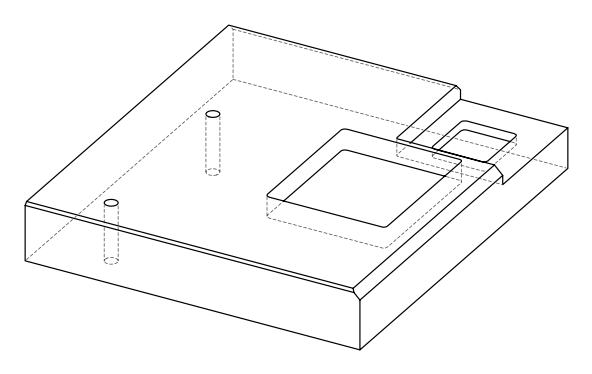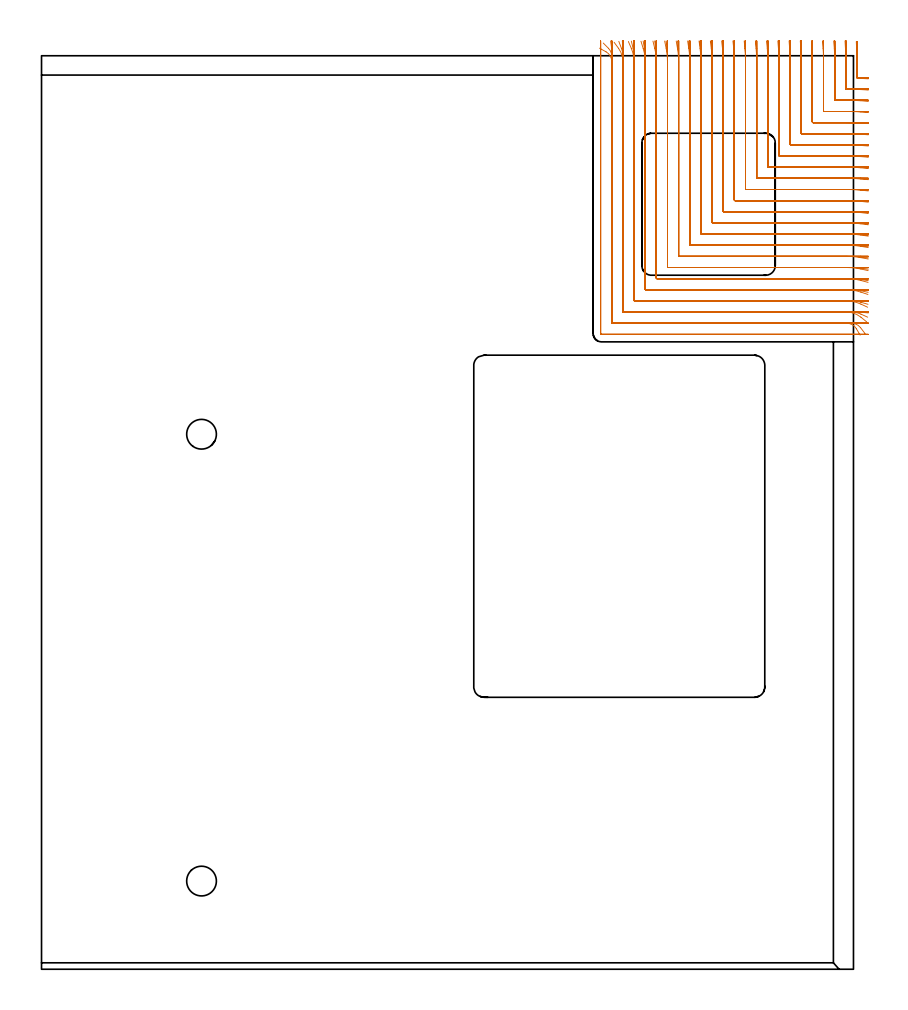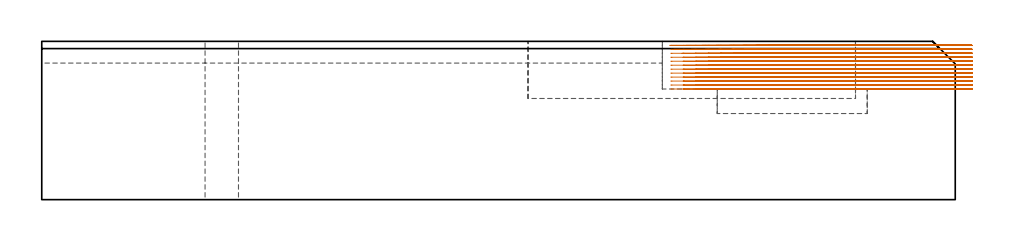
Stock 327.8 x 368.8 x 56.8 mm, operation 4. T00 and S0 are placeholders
(PLAN: 10 operations, 5 tool changes, 162.9 min)
(1 AREA_MILL | FG_CHAMFER_SURFACE | UGT0205_001 | 6.29 min | 8467 mm3)
(2 AREA_MILL_1 | FG_CHAMFER_SURFACE_1 | UGT0205_001 | 5.56 min | 6924 mm3)
(3 AREA_MILL_2 | FG_CHAMFER_SURFACE_2 | UGT0205_001 | 2.73 min | 1082 mm3)
(4 MILL_CORNER_NOTCH_RECTANGULAR | CORNER_NOTCH_RECTANGULAR | UGT0201_014 | Follow Part, ap 1.5, ae 75% | 77.89 min | 207245 mm3)
(5 MILL_RECTANGULAR_POCKET | POCKET_RECTANGULAR_STRAIGHT | NXT0201_009 | Follow Part, ap 2, ae 75% | 59.99 min | 332387 mm3)
(6 MILL_RECTANGULAR_POCKET_1 | POCKET_RECTANGULAR_STRAIGHT_1 | UGT0201_014 | Follow Part, ap 1.5, ae 75% | 9.9 min | 27020 mm3)
(7 SPOT_DRILL | STEP1HOLE | NXT0321_9005460120000 | 0.03 min | 7 mm3)
(8 SPOT_DRILL_1 | STEP1HOLE_1 | NXT0321_9005460120000 | 0.03 min | 15 mm3)
(9 DRILL_THROUGH_HOLE_INTO_CENTER | STEP1HOLE | UGT0301_515 | 0.26 min | 6389 mm3)
(10 DRILL_THROUGH_HOLE_INTO_CENTER_1 | STEP1HOLE_1 | UGT0301_515 | 0.26 min | 6408 mm3)
(TOOL UGT0205_001 | Chamfer Mill 20 x 3 x 45 deg. | D20 FL50 Z2)
(TOOL UGT0201_014 | End mill 6 mm | D6 FL24 Z4)
(TOOL NXT0201_009 | ENDMILL 8mm [2P460-0800-NA 1630] | D8 FL26 Z6)
(TOOL NXT0321_9005460120000 | NC Spot Drill, 142deg, 12mm, Carbide, Uncoated | D12 PA142 FL30 Z2)
(TOOL UGT0301_515 | Carbide Drill 12.0 mm | D12 PA118 FL101 Z2)
(OP 4 MILL_CORNER_NOTCH_RECTANGULAR)
G17 G21 G94 G90
T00 M6
G54
G17 G0 G90 X328.931 Y374.511 S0 M3
G43 Z66.8 H0
Z55.375
G94 G1 X329.077 Y371.515 F250.
G2 X329.2 Y366.471 R103.5 F500.
G1 Y360.
G3 X329.481 Y359.707 R0.3
G2 X330.8 Y359.643 R103.5
G1 X333.795 Y359.478 F250.
G0 Z66.8
X324.395 Y374.796
Z55.375
G1 X324.556 Y371.8
G2 X324.7 Y366.471 R99. F500.
G1 Y355.594
G3 X324.994 Y355.3 R0.3
G2 X330.8 Y355.136 R99.
G1 X333.795 Y354.963 F250.
G0 Z66.8
X319.88 Y374.795
Z55.375
G1 X320.05 Y371.8
G2 X320.2 Y366.471 R94.5 F500.
G1 Y351.094
G3 X320.494 Y350.8 R0.3
G1 X325.1
G2 X330.8 Y350.628 R94.5
G1 X333.795 Y350.447 F250.
G0 Z66.8
X315.364 Y374.795
Z55.375
G1 X315.542 Y371.8
G2 X315.7 Y366.471 R90. F500.
G1 Y346.594
G3 X315.994 Y346.3 R0.3
G1 X325.1
G2 X330.8 Y346.119 R90.
G1 X333.794 Y345.929 F250.
G0 Z66.8
X310.847 Y374.794
Z55.375
G1 X311.034 Y371.8
G2 X311.2 Y366.471 R85.5 F500.
G1 Y342.094
G3 X311.494 Y341.8 R0.3
G1 X325.1
G2 X330.8 Y341.61 R85.5
G1 X333.793 Y341.41 F250.
G0 Z66.8
X306.327 Y374.794
Z55.375
G1 X306.525 Y371.8
G2 X306.7 Y366.471 R81. F500.
G1 Y337.595
G3 X306.995 Y337.3 R0.3
G1 X325.1
G2 X330.8 Y337.099 R81.
G1 X333.793 Y336.888 F250.
G0 Z66.8
X301.805 Y374.793
Z55.375
G1 X302.014 Y371.8
G2 X302.2 Y366.471 R76.5 F500.
G1 Y333.095
G3 X302.495 Y332.8 R0.3
G1 X325.1
G2 X330.8 Y332.587 R76.5
G1 X333.792 Y332.364 F250.
G0 Z66.8
X297.28 Y374.792
Z55.375
G1 X297.503 Y371.8
G2 X297.7 Y366.471 R72. F500.
G1 Y328.595
G3 X297.995 Y328.3 R0.3
G1 X325.1
G2 X330.8 Y328.074 R72.
G1 X333.791 Y327.836 F250.
G0 Z66.8
X292.752 Y374.791
Z55.375
G1 X292.989 Y371.8
G2 X293.2 Y366.471 R67.5 F500.
G1 Y324.095
G3 X293.495 Y323.8 R0.3
G1 X325.1
G2 X330.8 Y323.559 R67.5
G1 X333.789 Y323.306 F250.
G0 Z66.8
X288.22 Y374.789
Z55.375
G1 X288.474 Y371.8
G2 X288.7 Y366.471 R63. F500.
G1 Y319.595
G3 X288.995 Y319.3 R0.3
G1 X325.1
G2 X330.8 Y319.042 R63.
G1 X333.788 Y318.77 F250.
G0 Z66.8
X283.683 Y374.788
Z55.375
G1 X283.957 Y371.8
G2 X284.2 Y366.471 R58.5 F500.
G1 Y315.096
G3 X284.496 Y314.8 R0.3
G1 X325.1
G2 X330.8 Y314.522 R58.5
G1 X333.786 Y314.229 F250.
G0 Z66.8
X279.14 Y374.785
Z55.375
G1 X279.436 Y371.8
G2 X279.7 Y366.471 R54. F500.
G1 Y310.596
G3 X279.996 Y310.3 R0.3
G1 X325.1
G2 X330.8 Y309.998 R54.
G1 X333.783 Y309.682 F250.
G0 Z66.8
X274.589 Y374.783
Z55.375
G1 X274.912 Y371.8
G2 X275.2 Y366.471 R49.5 F500.
G1 Y306.096
G3 X275.496 Y305.8 R0.3
G1 X325.1
G2 X330.8 Y305.471 R49.5
G1 X333.78 Y305.125 F250.
G0 Z66.8
X270.028 Y374.779
Z55.375
G1 X270.383 Y371.8
G2 X270.7 Y366.471 R45. F500.
G1 Y301.596
G3 X270.996 Y301.3 R0.3
G1 X325.1
G2 X330.8 Y300.937 R45.
G1 X333.776 Y300.557 F250.
G0 Z66.8
X265.453 Y374.774
Z55.375
G1 X265.848 Y371.8
G2 X266.2 Y366.471 R40.5 F500.
G1 Y297.096
G3 X266.496 Y296.8 R0.3
G1 X325.1
G2 X330.8 Y296.397 R40.5
G1 X333.77 Y295.975 F250.
G0 Z66.8
X260.859 Y374.767
Z55.375
G1 X261.303 Y371.8
G2 X261.7 Y366.471 R36. F500.
G1 Y292.596
G3 X261.996 Y292.3 R0.3
G1 X325.1
G2 X330.8 Y291.846 R36.
G1 X333.762 Y291.371 F250.
G0 Z66.8
X256.238 Y374.757
Z55.375
G1 X256.746 Y371.8
G2 X257.2 Y366.471 R31.5 F500.
G1 Y288.097
G3 X257.497 Y287.8 R0.3
G1 X325.1
G2 X330.8 Y287.28 R31.5
G1 X333.75 Y286.737 F250.
G0 Z66.8
X251.577 Y374.741
Z55.375
G1 X252.169 Y371.8
G2 X252.7 Y366.471 R27. F500.
G1 Y283.597
G3 X252.997 Y283.3 R0.3
G1 X325.1
G2 X330.8 Y282.691 R27.
G1 X333.732 Y282.058 F250.
G0 Z66.8
X246.849 Y374.715
Z55.375
G1 X247.56 Y371.8
G2 X248.2 Y366.471 R22.5 F500.
G1 Y279.097
G3 X248.497 Y278.8 R0.3
G1 X325.1
G2 X330.8 Y278.066 R22.5
G1 X333.702 Y277.306 F250.
G0 Z66.8
X242.005 Y374.666
Z55.375
G1 X242.893 Y371.8
G2 X243.7 Y366.471 R18. F500.
G1 Y274.597
G3 X243.997 Y274.3 R0.3
G1 X325.1
G2 X330.8 Y273.373 R18.
G1 X333.646 Y272.423 F250.
G0 Z66.8
X236.919 Y374.556
Z55.375
G1 X238.104 Y371.8
G2 X239.2 Y366.471 R13.5 F500.
G1 Y270.097
G3 X239.497 Y269.8 R0.3
G1 X325.1
G2 X330.8 Y268.537 R13.5
G1 X333.519 Y267.271 F250.
G0 Z66.8
X231.176 Y374.218
Z55.375
G1 X232.953 Y371.8
G2 X234.7 Y366.471 R9. F500.
G1 Y265.597
G3 X234.997 Y265.3 R0.3
G1 X325.1
G2 X330.8 Y263.265 R9.
G1 X333.122 Y261.364 F250.
G0 Z66.8
X225.268 Y371.862
Z55.375
G1 X227.889 Y370.402
G2 X230.2 Y366.471 R4.5 F500.
G1 Y261.097
G3 X230.497 Y260.8 R0.3
G1 X325.1
G2 X328.974 Y258.588 R4.5
G1 X330.5 Y256.005 F250.
G0 Z66.8
X225.7 Y369.471
Z55.375
G1 Y366.471
Y256.7 F500.
G3 X226.1 Y256.3 R0.4
G1 X325.1
X328.1 F250.
G0 Z66.8
X329.079 Y374.472
Z53.95
G1 X329.161 Y371.474
G2 X329.2 Y368.631 R103.5 F500.
G1 Y360.065
G3 X329.487 Y359.772 R0.3
G2 X330.8 Y359.733 R103.5
G1 X333.798 Y359.625 F250.
G0 Z66.8
X324.553 Y374.798
Z53.95
G1 X324.649 Y371.8
G2 X324.7 Y368.631 R99. F500.
G1 Y355.594
G3 X324.994 Y355.3 R0.3
G1 X327.077
G2 X330.8 Y355.23 R99.
G1 X333.798 Y355.117 F250.
G0 Z66.8
X320.046 Y374.798
Z53.95
G1 X320.147 Y371.8
G2 X320.2 Y368.631 R94.5 F500.
G1 Y351.094
G3 X320.494 Y350.8 R0.3
G1 X327.077
G2 X330.8 Y350.727 R94.5
G1 X333.798 Y350.608 F250.
G0 Z66.8
X315.539 Y374.798
Z53.95
G1 X315.644 Y371.8
G2 X315.7 Y368.631 R90. F500.
G1 Y346.594
G3 X315.994 Y346.3 R0.3
G1 X327.077
G2 X330.8 Y346.223 R90.
G1 X333.797 Y346.099 F250.
G0 Z66.8
X311.03 Y374.798
Z53.95
G1 X311.141 Y371.8
G2 X311.2 Y368.631 R85.5 F500.
G1 Y342.094
G3 X311.494 Y341.8 R0.3
G1 X327.077
G2 X330.8 Y341.719 R85.5
G1 X333.797 Y341.588 F250.
G0 Z66.8
X306.521 Y374.798
Z53.95
G1 X306.638 Y371.8
G2 X306.7 Y368.631 R81. F500.
G1 Y337.595
G3 X306.995 Y337.3 R0.3
G1 X327.077
G2 X330.8 Y337.214 R81.
G1 X333.797 Y337.077 F250.
G0 Z66.8
X302.01 Y374.797
Z53.95
G1 X302.134 Y371.8
G2 X302.2 Y368.631 R76.5 F500.
G1 Y333.095
G3 X302.495 Y332.8 R0.3
G1 X327.077
G2 X330.8 Y332.709 R76.5
G1 X333.796 Y332.563 F250.
G0 Z66.8
X297.498 Y374.797
Z53.95
G1 X297.63 Y371.8
G2 X297.7 Y368.631 R72. F500.
G1 Y328.595
G3 X297.995 Y328.3 R0.3
G1 X327.077
G2 X330.8 Y328.204 R72.
G1 X333.796 Y328.049 F250.
G0 Z66.8
X292.985 Y374.797
Z53.95
G1 X293.126 Y371.8
G2 X293.2 Y368.631 R67.5 F500.
G1 Y324.095
G3 X293.495 Y323.8 R0.3
G1 X327.077
G2 X330.8 Y323.697 R67.5
G1 X333.795 Y323.532 F250.
G0 Z66.8
X288.469 Y374.796
Z53.95
G1 X288.62 Y371.8
G2 X288.7 Y368.631 R63. F500.
G1 Y319.595
G3 X288.995 Y319.3 R0.3
G1 X327.077
G2 X330.8 Y319.19 R63.
G1 X333.795 Y319.013 F250.
G0 Z66.8
X283.952 Y374.796
Z53.95
G1 X284.114 Y371.8
G2 X284.2 Y368.631 R58.5 F500.
G1 Y315.096
G3 X284.496 Y314.8 R0.3
G1 X327.077
G2 X330.8 Y314.681 R58.5
G1 X333.794 Y314.491 F250.
G0 Z66.8
X279.431 Y374.795
Z53.95
G1 X279.607 Y371.8
G2 X279.7 Y368.631 R54. F500.
G1 Y310.596
G3 X279.996 Y310.3 R0.3
G1 X327.077
G2 X330.8 Y310.172 R54.
G1 X333.793 Y309.965 F250.
G0 Z66.8
X274.906 Y374.794
Z53.95
G1 X275.098 Y371.8
G2 X275.2 Y368.631 R49.5 F500.
G1 Y306.096
G3 X275.496 Y305.8 R0.3
G1 X327.077
G2 X330.8 Y305.66 R49.5
G1 X333.792 Y305.434 F250.
G0 Z66.8
X270.377 Y374.793
Z53.95
G1 X270.588 Y371.8
G2 X270.7 Y368.631 R45. F500.
G1 Y301.596
G3 X270.996 Y301.3 R0.3
G1 X327.077
G2 X330.8 Y301.146 R45.
G1 X333.79 Y300.898 F250.
G0 Z66.8
X265.841 Y374.791
Z53.95
G1 X266.076 Y371.8
G2 X266.2 Y368.631 R40.5 F500.
G1 Y297.096
G3 X266.496 Y296.8 R0.3
G1 X327.077
G2 X330.8 Y296.629 R40.5
G1 X333.787 Y296.353 F250.
G0 Z66.8
X261.296 Y374.788
Z53.95
G1 X261.56 Y371.8
G2 X261.7 Y368.631 R36. F500.
G1 Y292.596
G3 X261.996 Y292.3 R0.3
G1 X327.077
G2 X330.8 Y292.107 R36.
G1 X333.784 Y291.797 F250.
G0 Z66.8
X256.738 Y374.785
Z53.95
G1 X257.04 Y371.8
G2 X257.2 Y368.631 R31.5 F500.
G1 Y288.097
G3 X257.497 Y287.8 R0.3
G1 X327.077
G2 X330.8 Y287.579 R31.5
G1 X333.779 Y287.225 F250.
G0 Z66.8
X252.161 Y374.779
Z53.95
G1 X252.513 Y371.8
G2 X252.7 Y368.631 R27. F500.
G1 Y283.597
G3 X252.997 Y283.3 R0.3
G1 X327.077
G2 X330.8 Y283.042 R27.
G1 X333.771 Y282.628 F250.
G0 Z66.8
X247.553 Y374.77
Z53.95
G1 X247.976 Y371.8
G2 X248.2 Y368.631 R22.5 F500.
G1 Y279.097
G3 X248.497 Y278.8 R0.3
G1 X327.077
G2 X330.8 Y278.49 R22.5
G1 X333.759 Y277.994 F250.
G0 Z66.8
X242.891 Y374.753
Z53.95
G1 X243.419 Y371.8
G2 X243.7 Y368.631 R18. F500.
G1 Y274.597
G3 X243.997 Y274.3 R0.3
G1 X327.077
G2 X330.8 Y273.911 R18.
G1 X333.735 Y273.29 F250.
G0 Z66.8
X238.119 Y374.716
Z53.95
G1 X238.823 Y371.8
G2 X239.2 Y368.631 R13.5 F500.
G1 Y270.097
G3 X239.497 Y269.8 R0.3
G1 X327.077
G2 X330.8 Y269.277 R13.5
G1 X333.684 Y268.449 F250.
G0 Z66.8
X233.067 Y374.608
Z53.95
G1 X234.124 Y371.8
G2 X234.7 Y368.631 R9. F500.
G1 Y265.597
G3 X234.997 Y265.3 R0.3
G1 X327.077
G2 X330.8 Y264.494 R9.
G1 X333.531 Y263.253 F250.
G0 Z66.8
X226.784 Y373.93
Z53.95
G1 X228.896 Y371.799
G2 X230.2 Y368.631 R4.5 F500.
G1 Y261.098
G3 X230.498 Y260.8 R0.3
G1 X327.077
G2 X330.666 Y259.015 R4.5
G1 X332.476 Y256.623 F250.
G0 Z66.8
X225.7 Y371.631
Z53.95
G1 Y368.631
Y256.7 F500.
G3 X226.1 Y256.3 R0.4
G1 X327.077
X330.077 F250.
G0 Z66.8
X329.192 Y374.453
Z52.525
G1 X329.2 Y371.453
Y371.203 F500.
Y360.094
G3 X329.494 Y359.8 R0.3
G2 X330.8 Y359.797 R103.5
G1 X333.8 Y359.772 F250.
G0 Z66.8
X324.68 Y374.8
Z52.525
G1 X324.698 Y371.8
G2 X324.7 Y371.203 R99. F500.
G1 Y355.594
G3 X324.994 Y355.3 R0.3
G1 X329.929
G2 X330.8 Y355.296 R99.
G1 X333.8 Y355.27 F250.
G0 Z66.8
X320.179 Y374.8
Z52.525
G1 X320.198 Y371.8
G2 X320.2 Y371.203 R94.5 F500.
G1 Y351.094
G3 X320.494 Y350.8 R0.3
G1 X329.929
G2 X330.8 Y350.796 R94.5
G1 X333.8 Y350.768 F250.
G0 Z66.8
X315.678 Y374.8
Z52.525
G1 X315.698 Y371.8
G2 X315.7 Y371.203 R90. F500.
G1 Y346.594
G3 X315.994 Y346.3 R0.3
G1 X329.929
G2 X330.8 Y346.296 R90.
G1 X333.8 Y346.267 F250.
G0 Z66.8
X311.177 Y374.8
Z52.525
G1 X311.198 Y371.8
G2 X311.2 Y371.203 R85.5 F500.
G1 Y342.094
G3 X311.494 Y341.8 R0.3
G1 X329.929
G2 X330.8 Y341.796 R85.5
G1 X333.8 Y341.765 F250.
G0 Z66.8
X306.676 Y374.8
Z52.525
G1 X306.698 Y371.8
G2 X306.7 Y371.203 R81. F500.
G1 Y337.595
G3 X306.995 Y337.3 R0.3
G1 X329.929
G2 X330.8 Y337.295 R81.
G1 X333.8 Y337.263 F250.
G0 Z66.8
X302.174 Y374.8
Z52.525
G1 X302.198 Y371.8
G2 X302.2 Y371.203 R76.5 F500.
G1 Y333.095
G3 X302.495 Y332.8 R0.3
G1 X329.929
G2 X330.8 Y332.795 R76.5
G1 X333.8 Y332.761 F250.
G0 Z66.8
X297.673 Y374.8
Z52.525
G1 X297.698 Y371.8
G2 X297.7 Y371.203 R72. F500.
G1 Y328.595
G3 X297.995 Y328.3 R0.3
G1 X329.929
G2 X330.8 Y328.295 R72.
G1 X333.8 Y328.258 F250.
G0 Z66.8
X293.171 Y374.8
Z52.525
G1 X293.197 Y371.8
G2 X293.2 Y371.203 R67.5 F500.
G1 Y324.095
G3 X293.495 Y323.8 R0.3
G1 X329.929
G2 X330.8 Y323.794 R67.5
G1 X333.8 Y323.756 F250.
G0 Z66.8
X288.669 Y374.8
Z52.525
G1 X288.697 Y371.8
G2 X288.7 Y371.203 R63. F500.
G1 Y319.595
G3 X288.995 Y319.3 R0.3
G1 X329.929
G2 X330.8 Y319.294 R63.
G1 X333.8 Y319.252 F250.
G0 Z66.8
X284.166 Y374.8
Z52.525
G1 X284.197 Y371.8
G2 X284.2 Y371.203 R58.5 F500.
G1 Y315.096
G3 X284.496 Y314.8 R0.3
G1 X329.929
G2 X330.8 Y314.794 R58.5
G1 X333.8 Y314.749 F250.
G0 Z66.8
X279.663 Y374.8
Z52.525
G1 X279.697 Y371.8
G2 X279.7 Y371.203 R54. F500.
G1 Y310.596
G3 X279.996 Y310.3 R0.3
G1 X329.929
G2 X330.8 Y310.293 R54.
G1 X333.8 Y310.245 F250.
G0 Z66.8
X275.16 Y374.8
Z52.525
G1 X275.196 Y371.8
G2 X275.2 Y371.203 R49.5 F500.
G1 Y306.096
G3 X275.496 Y305.8 R0.3
G1 X329.929
G2 X330.8 Y305.792 R49.5
G1 X333.8 Y305.74 F250.
G0 Z66.8
X270.656 Y374.8
Z52.525
G1 X270.696 Y371.8
G2 X270.7 Y371.203 R45. F500.
G1 Y301.596
G3 X270.996 Y301.3 R0.3
G1 X329.929
G2 X330.8 Y301.292 R45.
G1 X333.799 Y301.233 F250.
G0 Z66.8
X266.151 Y374.8
Z52.525
G1 X266.196 Y371.8
G2 X266.2 Y371.203 R40.5 F500.
G1 Y297.096
G3 X266.496 Y296.8 R0.3
G1 X329.929
G2 X330.8 Y296.791 R40.5
G1 X333.799 Y296.726 F250.
G0 Z66.8
X261.645 Y374.8
Z52.525
G1 X261.695 Y371.8
G2 X261.7 Y371.203 R36. F500.
G1 Y292.596
G3 X261.996 Y292.3 R0.3
G1 X329.929
G2 X330.8 Y292.289 R36.
G1 X333.799 Y292.217 F250.
G0 Z66.8
X257.137 Y374.799
Z52.525
G1 X257.194 Y371.8
G2 X257.2 Y371.203 R31.5 F500.
G1 Y288.097
G3 X257.497 Y287.8 R0.3
G1 X329.929
G2 X330.8 Y287.788 R31.5
G1 X333.799 Y287.705 F250.
G0 Z66.8
X252.627 Y374.799
Z52.525
G1 X252.693 Y371.8
G2 X252.7 Y371.203 R27. F500.
G1 Y283.597
G3 X252.997 Y283.3 R0.3
G1 X329.929
G2 X330.8 Y283.286 R27.
G1 X333.798 Y283.189 F250.
G0 Z66.8
X248.112 Y374.799
Z52.525
G1 X248.192 Y371.8
G2 X248.2 Y371.203 R22.5 F500.
G1 Y279.097
G3 X248.497 Y278.8 R0.3
G1 X329.929
G2 X330.8 Y278.783 R22.5
G1 X333.798 Y278.667 F250.
G0 Z66.8
X243.59 Y374.798
Z52.525
G1 X243.69 Y371.8
G2 X243.7 Y371.203 R18. F500.
G1 Y274.597
G3 X243.997 Y274.3 R0.3
G1 X329.929
G2 X330.8 Y274.279 R18.
G1 X333.796 Y274.134 F250.
G0 Z66.8
X239.054 Y374.797
Z52.525
G1 X239.187 Y371.8
G2 X239.2 Y371.203 R13.5 F500.
G1 Y270.097
G3 X239.497 Y269.8 R0.3
G1 X329.929
G2 X330.8 Y269.772 R13.5
G1 X333.794 Y269.578 F250.
G0 Z66.8
X234.481 Y374.793
Z52.525
G1 X234.68 Y371.8
G2 X234.7 Y371.203 R9. F500.
G1 Y265.597
G3 X234.997 Y265.3 R0.3
G1 X329.929
G2 X330.8 Y265.258 R9.
G1 X333.786 Y264.967 F250.
G0 Z66.8
X229.762 Y374.773
Z52.525
G1 X230.16 Y371.8
G2 X230.2 Y371.203 R4.5 F500.
G1 Y261.097
G3 X230.497 Y260.8 R0.3
G1 X329.929
G2 X330.8 Y260.715 R4.5
G1 X333.8 F250.
G0 Z66.8
X225.7 Y374.203
Z52.525
G1 Y371.203
Y256.7 F500.
G3 X226.1 Y256.3 R0.4
G1 X329.929
X332.929 F250.
G0 Z66.8
X329.2 Y374.453
Z51.1
G1 Y371.453
Y360.094 F500.
G3 X329.494 Y359.8 R0.3
G1 X330.742
X330.8
X333.8 Y359.798 F250.
G0 Z66.8
X324.7 Y374.8
Z51.1
G1 Y371.8
Y360.094 F500.
Y355.594
G3 X324.994 Y355.3 R0.3
G1 X330.742
X330.8
X333.8 Y355.298 F250.
G0 Z66.8
X320.2 Y374.8
Z51.1
G1 Y371.8
Y355.594 F500.
Y351.094
G3 X320.494 Y350.8 R0.3
G1 X330.742
X330.8
X333.8 Y350.798 F250.
G0 Z66.8
X315.699 Y374.8
Z51.1
G1 X315.7 Y371.8
Y351.094 F500.
Y346.594
G3 X315.994 Y346.3 R0.3
G1 X330.742
X330.8
X333.8 Y346.298 F250.
G0 Z66.8
X311.199 Y374.8
Z51.1
G1 X311.2 Y371.8
Y346.594 F500.
Y342.094
G3 X311.494 Y341.8 R0.3
G1 X330.742
X330.8
X333.8 Y341.798 F250.
G0 Z66.8
X306.699 Y374.8
Z51.1
G1 X306.7 Y371.8
Y342.094 F500.
Y337.595
G3 X306.995 Y337.3 R0.3
G1 X330.742
X330.8
X333.8 Y337.298 F250.
G0 Z66.8
X302.199 Y374.8
Z51.1
G1 X302.2 Y371.8
Y337.595 F500.
Y333.095
G3 X302.495 Y332.8 R0.3
G1 X330.742
X330.8
X333.8 Y332.798 F250.
G0 Z66.8
X297.699 Y374.8
Z51.1
G1 X297.7 Y371.8
Y333.095 F500.
Y328.595
G3 X297.995 Y328.3 R0.3
G1 X330.742
X330.8
X333.8 Y328.298 F250.
G0 Z66.8
X293.199 Y374.8
Z51.1
G1 X293.2 Y371.8
Y328.595 F500.
Y324.095
G3 X293.495 Y323.8 R0.3
G1 X330.742
X330.8
X333.8 Y323.797 F250.
G0 Z66.8
X288.699 Y374.8
Z51.1
G1 X288.7 Y371.8
Y324.095 F500.
Y319.595
G3 X288.995 Y319.3 R0.3
G1 X330.742
X330.8
X333.8 Y319.297 F250.
G0 Z66.8
X284.199 Y374.8
Z51.1
G1 X284.2 Y371.8
Y319.595 F500.
Y315.096
G3 X284.496 Y314.8 R0.3
G1 X330.742
X330.8
X333.8 Y314.797 F250.
G0 Z66.8
X279.699 Y374.8
Z51.1
G1 X279.7 Y371.8
Y315.096 F500.
Y310.596
G3 X279.996 Y310.3 R0.3
G1 X330.742
X330.8
X333.8 Y310.297 F250.
G0 Z66.8
X275.199 Y374.8
Z51.1
G1 X275.2 Y371.8
Y310.596 F500.
Y306.096
G3 X275.496 Y305.8 R0.3
G1 X330.742
X330.8
X333.8 Y305.796 F250.
G0 Z66.8
X270.699 Y374.8
Z51.1
G1 X270.7 Y371.8
Y306.096 F500.
Y301.596
G3 X270.996 Y301.3 R0.3
G1 X330.742
X330.8
X333.8 Y301.296 F250.
G0 Z66.8
X266.199 Y374.8
Z51.1
G1 X266.2 Y371.8
Y301.596 F500.
Y297.096
G3 X266.496 Y296.8 R0.3
G1 X330.742
X330.8
X333.8 Y296.796 F250.
G0 Z66.8
X261.699 Y374.8
Z51.1
G1 X261.7 Y371.8
Y297.096 F500.
Y292.596
G3 X261.996 Y292.3 R0.3
G1 X330.742
X330.8
X333.8 Y292.295 F250.
G0 Z66.8
X257.199 Y374.8
Z51.1
G1 X257.2 Y371.8
Y292.596 F500.
Y288.097
G3 X257.497 Y287.8 R0.3
G1 X330.742
X330.8
X333.8 Y287.794 F250.
G0 Z66.8
X252.698 Y374.8
Z51.1
G1 X252.7 Y371.8
Y288.097 F500.
Y283.597
G3 X252.997 Y283.3 R0.3
G1 X330.742
X330.8
X333.8 Y283.293 F250.
G0 Z66.8
X248.198 Y374.8
Z51.1
G1 X248.2 Y371.8
Y283.597 F500.
Y279.097
G3 X248.497 Y278.8 R0.3
G1 X330.742
X330.8
X333.8 Y278.792 F250.
G0 Z66.8
X243.697 Y374.8
Z51.1
G1 X243.7 Y371.8
Y279.097 F500.
Y274.597
G3 X243.997 Y274.3 R0.3
G1 X330.742
X330.8
X333.8 Y274.29 F250.
G0 Z66.8
X239.197 Y374.8
Z51.1
G1 X239.2 Y371.8
Y274.597 F500.
Y270.097
G3 X239.497 Y269.8 R0.3
G1 X330.742
X330.8
X333.8 Y269.787 F250.
G0 Z66.8
X234.695 Y374.8
Z51.1
G1 X234.7 Y371.8
Y270.097 F500.
Y265.597
G3 X234.997 Y265.3 R0.3
G1 X330.742
X330.8
X333.8 Y265.28 F250.
G0 Z66.8
X230.19 Y374.8
Z51.1
G1 X230.2 Y371.8
Y265.597 F500.
Y261.097
G3 X230.497 Y260.8 R0.3
G1 X330.742
X330.8
X333.8 Y260.761 F250.
G0 Z66.8
X225.7 Y374.785
Z51.1
G1 Y371.785
Y256.7 F500.
G3 X226.1 Y256.3 R0.4
G1 X330.742
X333.742 F250.
G0 Z66.8
X329.2 Y374.453
Z49.675
G1 Y371.453
Y360.094 F500.
G3 X329.494 Y359.8 R0.3
G1 X330.8
X333.8 F250.
G0 Z66.8
X324.7 Y374.8
Z49.675
G1 Y371.8
Y355.594 F500.
G3 X324.994 Y355.3 R0.3
G1 X330.8
X333.8 F250.
G0 Z66.8
X320.2 Y374.8
Z49.675
G1 Y371.8
Y351.094 F500.
G3 X320.494 Y350.8 R0.3
G1 X330.8
X333.8 F250.
G0 Z66.8
X315.7 Y374.8
Z49.675
G1 Y371.8
Y346.594 F500.
G3 X315.994 Y346.3 R0.3
G1 X330.8
X333.8 F250.
G0 Z66.8
X311.2 Y374.8
Z49.675
G1 Y371.8
Y342.094 F500.
G3 X311.494 Y341.8 R0.3
G1 X330.8
X333.8 F250.
G0 Z66.8
X306.7 Y374.8
Z49.675
G1 Y371.8
Y337.595 F500.
G3 X306.995 Y337.3 R0.3
G1 X330.8
X333.8 F250.
G0 Z66.8
X302.2 Y374.8
Z49.675
G1 Y371.8
Y333.095 F500.
G3 X302.495 Y332.8 R0.3
G1 X330.8
X333.8 F250.
G0 Z66.8
X297.7 Y374.8
Z49.675
G1 Y371.8
Y328.595 F500.
G3 X297.995 Y328.3 R0.3
G1 X330.8
X333.8 F250.
G0 Z66.8
X293.2 Y374.8
Z49.675
G1 Y371.8
Y324.095 F500.
G3 X293.495 Y323.8 R0.3
G1 X330.8
X333.8 F250.
G0 Z66.8
X288.7 Y374.8
Z49.675
G1 Y371.8
Y319.595 F500.
G3 X288.995 Y319.3 R0.3
G1 X330.8
X333.8 F250.
G0 Z66.8
X284.2 Y374.8
Z49.675
G1 Y371.8
Y315.096 F500.
G3 X284.496 Y314.8 R0.3
G1 X330.8
X333.8 F250.
G0 Z66.8
X279.7 Y374.8
Z49.675
G1 Y371.8
Y310.596 F500.
G3 X279.996 Y310.3 R0.3
G1 X330.8
X333.8 F250.
G0 Z66.8
X275.2 Y374.8
Z49.675
G1 Y371.8
Y306.096 F500.
G3 X275.496 Y305.8 R0.3
G1 X330.8
X333.8 F250.
G0 Z66.8
X270.7 Y374.8
Z49.675
G1 Y371.8
Y301.596 F500.
G3 X270.996 Y301.3 R0.3
G1 X330.8
X333.8 F250.
G0 Z66.8
X266.2 Y374.8
Z49.675
G1 Y371.8
Y297.096 F500.
G3 X266.496 Y296.8 R0.3
G1 X330.8
X333.8 F250.
G0 Z66.8
X261.7 Y374.8
Z49.675
G1 Y371.8
Y292.596 F500.
G3 X261.996 Y292.3 R0.3
G1 X330.8
X333.8 F250.
G0 Z66.8
X257.2 Y374.8
Z49.675
G1 Y371.8
Y288.097 F500.
G3 X257.497 Y287.8 R0.3
G1 X330.8
X333.8 F250.
G0 Z66.8
X252.7 Y374.8
Z49.675
G1 Y371.8
Y283.597 F500.
G3 X252.997 Y283.3 R0.3
G1 X330.8
X333.8 F250.
G0 Z66.8
X248.2 Y374.8
Z49.675
G1 Y371.8
Y279.097 F500.
G3 X248.497 Y278.8 R0.3
G1 X330.8
X333.8 F250.
G0 Z66.8
X243.7 Y374.8
Z49.675
G1 Y371.8
Y274.597 F500.
G3 X243.997 Y274.3 R0.3
G1 X330.8
X333.8 F250.
G0 Z66.8
X239.2 Y374.8
Z49.675
G1 Y371.8
Y270.097 F500.
G3 X239.497 Y269.8 R0.3
G1 X330.8
X333.8 F250.
G0 Z66.8
X234.7 Y374.8
Z49.675
G1 Y371.8
Y265.597 F500.
G3 X234.997 Y265.3 R0.3
G1 X330.8
X333.8 F250.
G0 Z66.8
X230.2 Y374.8
Z49.675
G1 Y371.8
Y261.097 F500.
G3 X230.497 Y260.8 R0.3
G1 X330.8
X333.8 F250.
G0 Z66.8
X225.7 Y374.8
Z49.675
G1 Y371.8
Y256.7 F500.
G3 X226.1 Y256.3 R0.4
G1 X330.8
X333.8 F250.
G0 Z66.8
X329.2 Y374.453
Z48.25
G1 Y371.453
Y360.094 F500.
G3 X329.494 Y359.8 R0.3
G1 X330.8
X333.8 F250.
G0 Z66.8
X324.7 Y374.8
Z48.25
G1 Y371.8
Y355.594 F500.
G3 X324.994 Y355.3 R0.3
G1 X330.8
X333.8 F250.
G0 Z66.8
X320.2 Y374.8
Z48.25
G1 Y371.8
Y351.094 F500.
G3 X320.494 Y350.8 R0.3
G1 X330.8
X333.8 F250.
G0 Z66.8
X315.7 Y374.8
Z48.25
G1 Y371.8
Y346.594 F500.
G3 X315.994 Y346.3 R0.3
G1 X330.8
X333.8 F250.
G0 Z66.8
X311.2 Y374.8
Z48.25
G1 Y371.8
Y342.094 F500.
G3 X311.494 Y341.8 R0.3
G1 X330.8
X333.8 F250.
G0 Z66.8
X306.7 Y374.8
Z48.25
G1 Y371.8
Y337.595 F500.
G3 X306.995 Y337.3 R0.3
G1 X330.8
X333.8 F250.
G0 Z66.8
X302.2 Y374.8
Z48.25
G1 Y371.8
Y333.095 F500.
G3 X302.495 Y332.8 R0.3
G1 X330.8
X333.8 F250.
G0 Z66.8
X297.7 Y374.8
Z48.25
G1 Y371.8
Y328.595 F500.
G3 X297.995 Y328.3 R0.3
G1 X330.8
X333.8 F250.
G0 Z66.8
X293.2 Y374.8
Z48.25
G1 Y371.8
Y324.095 F500.
G3 X293.495 Y323.8 R0.3
G1 X330.8
X333.8 F250.
G0 Z66.8
X288.7 Y374.8
Z48.25
G1 Y371.8
Y319.595 F500.
G3 X288.995 Y319.3 R0.3
G1 X330.8
X333.8 F250.
G0 Z66.8
X284.2 Y374.8
Z48.25
G1 Y371.8
Y315.096 F500.
G3 X284.496 Y314.8 R0.3
G1 X330.8
X333.8 F250.
G0 Z66.8
X279.7 Y374.8
Z48.25
G1 Y371.8
Y310.596 F500.
G3 X279.996 Y310.3 R0.3
G1 X330.8
X333.8 F250.
G0 Z66.8
X275.2 Y374.8
Z48.25
G1 Y371.8
Y306.096 F500.
G3 X275.496 Y305.8 R0.3
G1 X330.8
X333.8 F250.
G0 Z66.8
X270.7 Y374.8
Z48.25
G1 Y371.8
Y301.596 F500.
G3 X270.996 Y301.3 R0.3
G1 X330.8
X333.8 F250.
G0 Z66.8
X266.2 Y374.8
Z48.25
G1 Y371.8
Y297.096 F500.
G3 X266.496 Y296.8 R0.3
G1 X330.8
X333.8 F250.
G0 Z66.8
X261.7 Y374.8
Z48.25
G1 Y371.8
Y292.596 F500.
G3 X261.996 Y292.3 R0.3
G1 X330.8
X333.8 F250.
G0 Z66.8
X257.2 Y374.8
Z48.25
G1 Y371.8
Y288.097 F500.
G3 X257.497 Y287.8 R0.3
G1 X330.8
X333.8 F250.
G0 Z66.8
X252.7 Y374.8
Z48.25
G1 Y371.8
Y283.597 F500.
G3 X252.997 Y283.3 R0.3
G1 X330.8
X333.8 F250.
G0 Z66.8
X248.2 Y374.8
Z48.25
G1 Y371.8
Y279.097 F500.
G3 X248.497 Y278.8 R0.3
G1 X330.8
X333.8 F250.
G0 Z66.8
X243.7 Y374.8
Z48.25
G1 Y371.8
Y274.597 F500.
G3 X243.997 Y274.3 R0.3
G1 X330.8
X333.8 F250.
G0 Z66.8
X239.2 Y374.8
Z48.25
G1 Y371.8
Y270.097 F500.
G3 X239.497 Y269.8 R0.3
G1 X330.8
X333.8 F250.
G0 Z66.8
X234.7 Y374.8
Z48.25
G1 Y371.8
Y265.597 F500.
G3 X234.997 Y265.3 R0.3
G1 X330.8
X333.8 F250.
G0 Z66.8
X230.2 Y374.8
Z48.25
G1 Y371.8
Y261.097 F500.
G3 X230.497 Y260.8 R0.3
G1 X330.8
X333.8 F250.
G0 Z66.8
X225.7 Y374.8
Z48.25
G1 Y371.8
Y256.7 F500.
G3 X226.1 Y256.3 R0.4
G1 X330.8
X333.8 F250.
G0 Z66.8
X329.2 Y374.453
Z46.825
G1 Y371.453
Y360.094 F500.
G3 X329.494 Y359.8 R0.3
G1 X330.8
X333.8 F250.
G0 Z66.8
X324.7 Y374.8
Z46.825
G1 Y371.8
Y355.594 F500.
G3 X324.994 Y355.3 R0.3
G1 X330.8
X333.8 F250.
G0 Z66.8
X320.2 Y374.8
Z46.825
G1 Y371.8
Y351.094 F500.
G3 X320.494 Y350.8 R0.3
G1 X330.8
X333.8 F250.
G0 Z66.8
X315.7 Y374.8
Z46.825
G1 Y371.8
Y346.594 F500.
G3 X315.994 Y346.3 R0.3
G1 X330.8
X333.8 F250.
G0 Z66.8
X311.2 Y374.8
Z46.825
G1 Y371.8
Y342.094 F500.
G3 X311.494 Y341.8 R0.3
G1 X330.8
X333.8 F250.
G0 Z66.8
X306.7 Y374.8
Z46.825
G1 Y371.8
Y337.595 F500.
G3 X306.995 Y337.3 R0.3
G1 X330.8
X333.8 F250.
G0 Z66.8
X302.2 Y374.8
Z46.825
G1 Y371.8
Y333.095 F500.
G3 X302.495 Y332.8 R0.3
G1 X330.8
X333.8 F250.
G0 Z66.8
X297.7 Y374.8
Z46.825
G1 Y371.8
Y328.595 F500.
G3 X297.995 Y328.3 R0.3
G1 X330.8
X333.8 F250.
G0 Z66.8
X293.2 Y374.8
Z46.825
G1 Y371.8
Y324.095 F500.
G3 X293.495 Y323.8 R0.3
G1 X330.8
X333.8 F250.
G0 Z66.8
X288.7 Y374.8
Z46.825
G1 Y371.8
Y319.595 F500.
G3 X288.995 Y319.3 R0.3
G1 X330.8
X333.8 F250.
G0 Z66.8
X284.2 Y374.8
Z46.825
G1 Y371.8
Y315.096 F500.
G3 X284.496 Y314.8 R0.3
G1 X330.8
X333.8 F250.
G0 Z66.8
X279.7 Y374.8
Z46.825
G1 Y371.8
Y310.596 F500.
G3 X279.996 Y310.3 R0.3
G1 X330.8
X333.8 F250.
G0 Z66.8
X275.2 Y374.8
Z46.825
G1 Y371.8
Y306.096 F500.
G3 X275.496 Y305.8 R0.3
G1 X330.8
X333.8 F250.
G0 Z66.8
X270.7 Y374.8
Z46.825
G1 Y371.8
Y301.596 F500.
G3 X270.996 Y301.3 R0.3
G1 X330.8
X333.8 F250.
G0 Z66.8
X266.2 Y374.8
Z46.825
G1 Y371.8
Y297.096 F500.
G3 X266.496 Y296.8 R0.3
G1 X330.8
X333.8 F250.
G0 Z66.8
X261.7 Y374.8
Z46.825
G1 Y371.8
Y292.596 F500.
G3 X261.996 Y292.3 R0.3
G1 X330.8
X333.8 F250.
G0 Z66.8
X257.2 Y374.8
Z46.825
G1 Y371.8
Y288.097 F500.
G3 X257.497 Y287.8 R0.3
G1 X330.8
X333.8 F250.
G0 Z66.8
X252.7 Y374.8
Z46.825
G1 Y371.8
Y283.597 F500.
G3 X252.997 Y283.3 R0.3
G1 X330.8
X333.8 F250.
G0 Z66.8
X248.2 Y374.8
Z46.825
G1 Y371.8
Y279.097 F500.
G3 X248.497 Y278.8 R0.3
G1 X330.8
X333.8 F250.
G0 Z66.8
X243.7 Y374.8
Z46.825
G1 Y371.8
Y274.597 F500.
G3 X243.997 Y274.3 R0.3
G1 X330.8
X333.8 F250.
G0 Z66.8
X239.2 Y374.8
Z46.825
G1 Y371.8
Y270.097 F500.
G3 X239.497 Y269.8 R0.3
G1 X330.8
X333.8 F250.
G0 Z66.8
X234.7 Y374.8
Z46.825
G1 Y371.8
Y265.597 F500.
G3 X234.997 Y265.3 R0.3
G1 X330.8
X333.8 F250.
G0 Z66.8
X230.2 Y374.8
Z46.825
G1 Y371.8
Y261.097 F500.
G3 X230.497 Y260.8 R0.3
G1 X330.8
X333.8 F250.
G0 Z66.8
X225.7 Y374.8
Z46.825
G1 Y371.8
Y256.7 F500.
G3 X226.1 Y256.3 R0.4
G1 X330.8
X333.8 F250.
G0 Z66.8
X329.2 Y374.453
Z45.4
G1 Y371.453
Y360.094 F500.
G3 X329.494 Y359.8 R0.3
G1 X330.8
X333.8 F250.
G0 Z66.8
X324.7 Y374.8
Z45.4
G1 Y371.8
Y355.594 F500.
G3 X324.994 Y355.3 R0.3
G1 X330.8
X333.8 F250.
G0 Z66.8
X320.2 Y374.8
Z45.4
G1 Y371.8
Y351.094 F500.
G3 X320.494 Y350.8 R0.3
G1 X330.8
X333.8 F250.
G0 Z66.8
X315.7 Y374.8
Z45.4
G1 Y371.8
Y346.594 F500.
G3 X315.994 Y346.3 R0.3
G1 X330.8
X333.8 F250.
G0 Z66.8
X311.2 Y374.8
Z45.4
G1 Y371.8
Y342.094 F500.
G3 X311.494 Y341.8 R0.3
G1 X330.8
X333.8 F250.
G0 Z66.8
X306.7 Y374.8
Z45.4
G1 Y371.8
Y337.595 F500.
G3 X306.995 Y337.3 R0.3
G1 X330.8
X333.8 F250.
G0 Z66.8
X302.2 Y374.8
Z45.4
G1 Y371.8
Y333.095 F500.
G3 X302.495 Y332.8 R0.3
G1 X330.8
X333.8 F250.
G0 Z66.8
X297.7 Y374.8
Z45.4
G1 Y371.8
Y328.595 F500.
G3 X297.995 Y328.3 R0.3
G1 X330.8
X333.8 F250.
G0 Z66.8
X293.2 Y374.8
Z45.4
G1 Y371.8
Y324.095 F500.
G3 X293.495 Y323.8 R0.3
G1 X330.8
X333.8 F250.
G0 Z66.8
X288.7 Y374.8
Z45.4
G1 Y371.8
Y319.595 F500.
G3 X288.995 Y319.3 R0.3
G1 X330.8
X333.8 F250.
G0 Z66.8
X284.2 Y374.8
Z45.4
G1 Y371.8
Y315.096 F500.
G3 X284.496 Y314.8 R0.3
G1 X330.8
X333.8 F250.
G0 Z66.8
X279.7 Y374.8
Z45.4
G1 Y371.8
Y310.596 F500.
G3 X279.996 Y310.3 R0.3
G1 X330.8
X333.8 F250.
G0 Z66.8
X275.2 Y374.8
Z45.4
G1 Y371.8
Y306.096 F500.
G3 X275.496 Y305.8 R0.3
G1 X330.8
X333.8 F250.
G0 Z66.8
X270.7 Y374.8
Z45.4
G1 Y371.8
Y301.596 F500.
G3 X270.996 Y301.3 R0.3
G1 X330.8
X333.8 F250.
G0 Z66.8
X266.2 Y374.8
Z45.4
G1 Y371.8
Y297.096 F500.
G3 X266.496 Y296.8 R0.3
G1 X330.8
X333.8 F250.
G0 Z66.8
X261.7 Y374.8
Z45.4
G1 Y371.8
Y292.596 F500.
G3 X261.996 Y292.3 R0.3
G1 X330.8
X333.8 F250.
G0 Z66.8
X257.2 Y374.8
Z45.4
G1 Y371.8
Y288.097 F500.
G3 X257.497 Y287.8 R0.3
G1 X330.8
X333.8 F250.
G0 Z66.8
X252.7 Y374.8
Z45.4
G1 Y371.8
Y283.597 F500.
G3 X252.997 Y283.3 R0.3
G1 X330.8
X333.8 F250.
G0 Z66.8
X248.2 Y374.8
Z45.4
G1 Y371.8
Y279.097 F500.
G3 X248.497 Y278.8 R0.3
G1 X330.8
X333.8 F250.
G0 Z66.8
X243.7 Y374.8
Z45.4
G1 Y371.8
Y274.597 F500.
G3 X243.997 Y274.3 R0.3
G1 X330.8
X333.8 F250.
G0 Z66.8
X239.2 Y374.8
Z45.4
G1 Y371.8
Y270.097 F500.
G3 X239.497 Y269.8 R0.3
G1 X330.8
X333.8 F250.
G0 Z66.8
X234.7 Y374.8
Z45.4
G1 Y371.8
Y265.597 F500.
G3 X234.997 Y265.3 R0.3
G1 X330.8
X333.8 F250.
G0 Z66.8
X230.2 Y374.8
Z45.4
G1 Y371.8
Y261.097 F500.
G3 X230.497 Y260.8 R0.3
G1 X330.8
X333.8 F250.
G0 Z66.8
X225.7 Y374.8
Z45.4
G1 Y371.8
Y256.7 F500.
G3 X226.1 Y256.3 R0.4
G1 X330.8
X333.8 F250.
G0 Z66.8
X329.2 Y374.453
Z43.975
G1 Y371.453
Y360.094 F500.
G3 X329.494 Y359.8 R0.3
G1 X330.8
X333.8 F250.
G0 Z66.8
X324.7 Y374.8
Z43.975
G1 Y371.8
Y355.594 F500.
G3 X324.994 Y355.3 R0.3
G1 X330.8
X333.8 F250.
G0 Z66.8
X320.2 Y374.8
Z43.975
G1 Y371.8
Y351.094 F500.
G3 X320.494 Y350.8 R0.3
G1 X330.8
X333.8 F250.
G0 Z66.8
X315.7 Y374.8
Z43.975
G1 Y371.8
Y346.594 F500.
G3 X315.994 Y346.3 R0.3
G1 X330.8
X333.8 F250.
G0 Z66.8
X311.2 Y374.8
Z43.975
G1 Y371.8
Y342.094 F500.
G3 X311.494 Y341.8 R0.3
G1 X330.8
X333.8 F250.
G0 Z66.8
X306.7 Y374.8
Z43.975
G1 Y371.8
Y337.595 F500.
G3 X306.995 Y337.3 R0.3
G1 X330.8
X333.8 F250.
G0 Z66.8
X302.2 Y374.8
Z43.975
G1 Y371.8
Y333.095 F500.
G3 X302.495 Y332.8 R0.3
G1 X330.8
X333.8 F250.
G0 Z66.8
X297.7 Y374.8
Z43.975
G1 Y371.8
Y328.595 F500.
G3 X297.995 Y328.3 R0.3
G1 X330.8
X333.8 F250.
G0 Z66.8
X293.2 Y374.8
Z43.975
G1 Y371.8
Y324.095 F500.
G3 X293.495 Y323.8 R0.3
G1 X330.8
X333.8 F250.
G0 Z66.8
X288.7 Y374.8
Z43.975
G1 Y371.8
Y319.595 F500.
G3 X288.995 Y319.3 R0.3
G1 X330.8
X333.8 F250.
G0 Z66.8
X284.2 Y374.8
Z43.975
G1 Y371.8
Y315.096 F500.
G3 X284.496 Y314.8 R0.3
G1 X330.8
X333.8 F250.
G0 Z66.8
X279.7 Y374.8
Z43.975
G1 Y371.8
Y310.596 F500.
G3 X279.996 Y310.3 R0.3
G1 X330.8
X333.8 F250.
G0 Z66.8
X275.2 Y374.8
Z43.975
G1 Y371.8
Y306.096 F500.
G3 X275.496 Y305.8 R0.3
G1 X330.8
X333.8 F250.
G0 Z66.8
X270.7 Y374.8
Z43.975
G1 Y371.8
Y301.596 F500.
G3 X270.996 Y301.3 R0.3
G1 X330.8
X333.8 F250.
G0 Z66.8
X266.2 Y374.8
Z43.975
G1 Y371.8
Y297.096 F500.
G3 X266.496 Y296.8 R0.3
G1 X330.8
X333.8 F250.
G0 Z66.8
X261.7 Y374.8
Z43.975
G1 Y371.8
Y292.596 F500.
G3 X261.996 Y292.3 R0.3
G1 X330.8
X333.8 F250.
G0 Z66.8
X257.2 Y374.8
Z43.975
G1 Y371.8
Y288.097 F500.
G3 X257.497 Y287.8 R0.3
G1 X330.8
X333.8 F250.
G0 Z66.8
X252.7 Y374.8
Z43.975
G1 Y371.8
Y283.597 F500.
G3 X252.997 Y283.3 R0.3
G1 X330.8
X333.8 F250.
G0 Z66.8
X248.2 Y374.8
Z43.975
G1 Y371.8
Y279.097 F500.
G3 X248.497 Y278.8 R0.3
G1 X330.8
X333.8 F250.
G0 Z66.8
X243.7 Y374.8
Z43.975
G1 Y371.8
Y274.597 F500.
G3 X243.997 Y274.3 R0.3
G1 X330.8
X333.8 F250.
G0 Z66.8
X239.2 Y374.8
Z43.975
G1 Y371.8
Y270.097 F500.
G3 X239.497 Y269.8 R0.3
G1 X330.8
X333.8 F250.
G0 Z66.8
X234.7 Y374.8
Z43.975
G1 Y371.8
Y265.597 F500.
G3 X234.997 Y265.3 R0.3
G1 X330.8
X333.8 F250.
G0 Z66.8
X230.2 Y374.8
Z43.975
G1 Y371.8
Y261.097 F500.
G3 X230.497 Y260.8 R0.3
G1 X330.8
X333.8 F250.
G0 Z66.8
X225.7 Y374.8
Z43.975
G1 Y371.8
Y256.7 F500.
G3 X226.1 Y256.3 R0.4
G1 X330.8
X333.8 F250.
G0 Z66.8
X329.2 Y374.453
Z42.55
G1 Y371.453
Y360.094 F500.
G3 X329.494 Y359.8 R0.3
G1 X330.8
X333.8 F250.
G0 Z66.8
X324.7 Y374.8
Z42.55
G1 Y371.8
Y355.594 F500.
G3 X324.994 Y355.3 R0.3
G1 X330.8
X333.8 F250.
G0 Z66.8
X320.2 Y374.8
Z42.55
G1 Y371.8
Y351.094 F500.
G3 X320.494 Y350.8 R0.3
G1 X330.8
X333.8 F250.
G0 Z66.8
X315.7 Y374.8
Z42.55
G1 Y371.8
Y346.594 F500.
G3 X315.994 Y346.3 R0.3
G1 X330.8
X333.8 F250.
G0 Z66.8
X311.2 Y374.8
Z42.55
G1 Y371.8
Y342.094 F500.
G3 X311.494 Y341.8 R0.3
G1 X330.8
X333.8 F250.
G0 Z66.8
X306.7 Y374.8
Z42.55
G1 Y371.8
Y337.595 F500.
G3 X306.995 Y337.3 R0.3
G1 X330.8
X333.8 F250.
G0 Z66.8
X302.2 Y374.8
Z42.55
G1 Y371.8
Y333.095 F500.
G3 X302.495 Y332.8 R0.3
G1 X330.8
X333.8 F250.
G0 Z66.8
X297.7 Y374.8
Z42.55
G1 Y371.8
Y328.595 F500.
G3 X297.995 Y328.3 R0.3
G1 X330.8
X333.8 F250.
G0 Z66.8
X293.2 Y374.8
Z42.55
G1 Y371.8
Y324.095 F500.
G3 X293.495 Y323.8 R0.3
G1 X330.8
X333.8 F250.
G0 Z66.8
X288.7 Y374.8
Z42.55
G1 Y371.8
Y319.595 F500.
G3 X288.995 Y319.3 R0.3
G1 X330.8
X333.8 F250.
G0 Z66.8
X284.2 Y374.8
Z42.55
G1 Y371.8
Y315.096 F500.
G3 X284.496 Y314.8 R0.3
G1 X330.8
X333.8 F250.
G0 Z66.8
X279.7 Y374.8
Z42.55
G1 Y371.8
Y310.596 F500.
G3 X279.996 Y310.3 R0.3
G1 X330.8
X333.8 F250.
G0 Z66.8
X275.2 Y374.8
Z42.55
G1 Y371.8
Y306.096 F500.
G3 X275.496 Y305.8 R0.3
G1 X330.8
X333.8 F250.
G0 Z66.8
X270.7 Y374.8
Z42.55
G1 Y371.8
Y301.596 F500.
G3 X270.996 Y301.3 R0.3
G1 X330.8
X333.8 F250.
G0 Z66.8
X266.2 Y374.8
Z42.55
G1 Y371.8
Y297.096 F500.
G3 X266.496 Y296.8 R0.3
G1 X330.8
X333.8 F250.
G0 Z66.8
X261.7 Y374.8
Z42.55
G1 Y371.8
Y292.596 F500.
G3 X261.996 Y292.3 R0.3
G1 X330.8
X333.8 F250.
G0 Z66.8
X257.2 Y374.8
Z42.55
G1 Y371.8
Y288.097 F500.
G3 X257.497 Y287.8 R0.3
G1 X330.8
X333.8 F250.
G0 Z66.8
X252.7 Y374.8
Z42.55
G1 Y371.8
Y283.597 F500.
G3 X252.997 Y283.3 R0.3
G1 X330.8
X333.8 F250.
G0 Z66.8
X248.2 Y374.8
Z42.55
G1 Y371.8
Y279.097 F500.
G3 X248.497 Y278.8 R0.3
G1 X330.8
X333.8 F250.
G0 Z66.8
X243.7 Y374.8
Z42.55
G1 Y371.8
Y274.597 F500.
G3 X243.997 Y274.3 R0.3
G1 X330.8
X333.8 F250.
G0 Z66.8
X239.2 Y374.8
Z42.55
G1 Y371.8
Y270.097 F500.
G3 X239.497 Y269.8 R0.3
G1 X330.8
X333.8 F250.
G0 Z66.8
X234.7 Y374.8
Z42.55
G1 Y371.8
Y265.597 F500.
G3 X234.997 Y265.3 R0.3
G1 X330.8
X333.8 F250.
G0 Z66.8
X230.2 Y374.8
Z42.55
G1 Y371.8
Y261.097 F500.
G3 X230.497 Y260.8 R0.3
G1 X330.8
X333.8 F250.
G0 Z66.8
X225.7 Y374.8
Z42.55
G1 Y371.8
Y256.7 F500.
G3 X226.1 Y256.3 R0.4
G1 X330.8
X333.8 F250.
G0 Z66.8
X329.2 Y374.453
Z41.125
G1 Y371.453
Y360.094 F500.
G3 X329.494 Y359.8 R0.3
G1 X330.8
X333.8 F250.
G0 Z66.8
X324.7 Y374.8
Z41.125
G1 Y371.8
Y355.594 F500.
G3 X324.994 Y355.3 R0.3
G1 X330.8
X333.8 F250.
G0 Z66.8
X320.2 Y374.8
Z41.125
G1 Y371.8
Y351.094 F500.
G3 X320.494 Y350.8 R0.3
G1 X330.8
X333.8 F250.
G0 Z66.8
X315.7 Y374.8
Z41.125
G1 Y371.8
Y346.594 F500.
G3 X315.994 Y346.3 R0.3
G1 X330.8
X333.8 F250.
G0 Z66.8
X311.2 Y374.8
Z41.125
G1 Y371.8
Y342.094 F500.
G3 X311.494 Y341.8 R0.3
G1 X330.8
X333.8 F250.
G0 Z66.8
X306.7 Y374.8
Z41.125
G1 Y371.8
Y337.595 F500.
G3 X306.995 Y337.3 R0.3
G1 X330.8
X333.8 F250.
G0 Z66.8
X302.2 Y374.8
Z41.125
G1 Y371.8
Y333.095 F500.
G3 X302.495 Y332.8 R0.3
G1 X330.8
X333.8 F250.
G0 Z66.8
X297.7 Y374.8
Z41.125
G1 Y371.8
Y328.595 F500.
G3 X297.995 Y328.3 R0.3
G1 X330.8
X333.8 F250.
G0 Z66.8
X293.2 Y374.8
Z41.125
G1 Y371.8
Y324.095 F500.
G3 X293.495 Y323.8 R0.3
G1 X330.8
X333.8 F250.
G0 Z66.8
X288.7 Y374.8
Z41.125
G1 Y371.8
Y319.595 F500.
G3 X288.995 Y319.3 R0.3
G1 X330.8
X333.8 F250.
G0 Z66.8
X284.2 Y374.8
Z41.125
G1 Y371.8
Y315.096 F500.
G3 X284.496 Y314.8 R0.3
G1 X330.8
X333.8 F250.
G0 Z66.8
X279.7 Y374.8
Z41.125
G1 Y371.8
Y310.596 F500.
G3 X279.996 Y310.3 R0.3
G1 X330.8
X333.8 F250.
G0 Z66.8
X275.2 Y374.8
Z41.125
G1 Y371.8
Y306.096 F500.
G3 X275.496 Y305.8 R0.3
G1 X330.8
X333.8 F250.
G0 Z66.8
X270.7 Y374.8
Z41.125
G1 Y371.8
Y301.596 F500.
G3 X270.996 Y301.3 R0.3
G1 X330.8
X333.8 F250.
G0 Z66.8
X266.2 Y374.8
Z41.125
G1 Y371.8
Y297.096 F500.
G3 X266.496 Y296.8 R0.3
G1 X330.8
X333.8 F250.
G0 Z66.8
X261.7 Y374.8
Z41.125
G1 Y371.8
Y292.596 F500.
G3 X261.996 Y292.3 R0.3
G1 X330.8
X333.8 F250.
G0 Z66.8
X257.2 Y374.8
Z41.125
G1 Y371.8
Y288.097 F500.
G3 X257.497 Y287.8 R0.3
G1 X330.8
X333.8 F250.
G0 Z66.8
X252.7 Y374.8
Z41.125
G1 Y371.8
Y283.597 F500.
G3 X252.997 Y283.3 R0.3
G1 X330.8
X333.8 F250.
G0 Z66.8
X248.2 Y374.8
Z41.125
G1 Y371.8
Y279.097 F500.
G3 X248.497 Y278.8 R0.3
G1 X330.8
X333.8 F250.
G0 Z66.8
X243.7 Y374.8
Z41.125
G1 Y371.8
Y274.597 F500.
G3 X243.997 Y274.3 R0.3
G1 X330.8
X333.8 F250.
G0 Z66.8
X239.2 Y374.8
Z41.125
G1 Y371.8
Y270.097 F500.
G3 X239.497 Y269.8 R0.3
G1 X330.8
X333.8 F250.
G0 Z66.8
X234.7 Y374.8
Z41.125
G1 Y371.8
Y265.597 F500.
G3 X234.997 Y265.3 R0.3
G1 X330.8
X333.8 F250.
G0 Z66.8
X230.2 Y374.8
Z41.125
G1 Y371.8
Y261.097 F500.
G3 X230.497 Y260.8 R0.3
G1 X330.8
X333.8 F250.
G0 Z66.8
X225.7 Y374.8
Z41.125
G1 Y371.8
Y256.7 F500.
G3 X226.1 Y256.3 R0.4
G1 X330.8
X333.8 F250.
G0 Z66.8
X329.2 Y374.453
Z39.7
G1 Y371.453
Y360.094 F500.
G3 X329.494 Y359.8 R0.3
G1 X330.8
X333.8 F250.
G0 Z66.8
X324.7 Y374.8
Z39.7
G1 Y371.8
Y355.594 F500.
G3 X324.994 Y355.3 R0.3
G1 X330.8
X333.8 F250.
G0 Z66.8
X320.2 Y374.8
Z39.7
G1 Y371.8
Y351.094 F500.
G3 X320.494 Y350.8 R0.3
G1 X330.8
X333.8 F250.
G0 Z66.8
X315.7 Y374.8
Z39.7
G1 Y371.8
Y346.594 F500.
G3 X315.994 Y346.3 R0.3
G1 X330.8
X333.8 F250.
G0 Z66.8
X311.2 Y374.8
Z39.7
G1 Y371.8
Y342.094 F500.
G3 X311.494 Y341.8 R0.3
G1 X330.8
X333.8 F250.
G0 Z66.8
X306.7 Y374.8
Z39.7
G1 Y371.8
Y337.595 F500.
G3 X306.995 Y337.3 R0.3
G1 X330.8
X333.8 F250.
G0 Z66.8
X302.2 Y374.8
Z39.7
G1 Y371.8
Y333.095 F500.
G3 X302.495 Y332.8 R0.3
G1 X330.8
X333.8 F250.
G0 Z66.8
X297.7 Y374.8
Z39.7
G1 Y371.8
Y328.595 F500.
G3 X297.995 Y328.3 R0.3
G1 X330.8
X333.8 F250.
G0 Z66.8
X293.2 Y374.8
Z39.7
G1 Y371.8
Y324.095 F500.
G3 X293.495 Y323.8 R0.3
G1 X330.8
X333.8 F250.
G0 Z66.8
X288.7 Y374.8
Z39.7
G1 Y371.8
Y319.595 F500.
G3 X288.995 Y319.3 R0.3
G1 X330.8
X333.8 F250.
G0 Z66.8
X284.2 Y374.8
Z39.7
G1 Y371.8
Y315.096 F500.
G3 X284.496 Y314.8 R0.3
G1 X330.8
X333.8 F250.
G0 Z66.8
X279.7 Y374.8
Z39.7
G1 Y371.8
Y310.596 F500.
G3 X279.996 Y310.3 R0.3
G1 X330.8
X333.8 F250.
G0 Z66.8
X275.2 Y374.8
Z39.7
G1 Y371.8
Y306.096 F500.
G3 X275.496 Y305.8 R0.3
G1 X330.8
X333.8 F250.
G0 Z66.8
X270.7 Y374.8
Z39.7
G1 Y371.8
Y301.596 F500.
G3 X270.996 Y301.3 R0.3
G1 X330.8
X333.8 F250.
G0 Z66.8
X266.2 Y374.8
Z39.7
G1 Y371.8
Y297.096 F500.
G3 X266.496 Y296.8 R0.3
G1 X330.8
X333.8 F250.
G0 Z66.8
X261.7 Y374.8
Z39.7
G1 Y371.8
Y292.596 F500.
G3 X261.996 Y292.3 R0.3
G1 X330.8
X333.8 F250.
G0 Z66.8
X257.2 Y374.8
Z39.7
G1 Y371.8
Y288.097 F500.
G3 X257.497 Y287.8 R0.3
G1 X330.8
X333.8 F250.
G0 Z66.8
X252.7 Y374.8
Z39.7
G1 Y371.8
Y283.597 F500.
G3 X252.997 Y283.3 R0.3
G1 X330.8
X333.8 F250.
G0 Z66.8
X248.2 Y374.8
Z39.7
G1 Y371.8
Y279.097 F500.
G3 X248.497 Y278.8 R0.3
G1 X330.8
X333.8 F250.
G0 Z66.8
X243.7 Y374.8
Z39.7
G1 Y371.8
Y274.597 F500.
G3 X243.997 Y274.3 R0.3
G1 X330.8
X333.8 F250.
G0 Z66.8
X239.2 Y374.8
Z39.7
G1 Y371.8
Y270.097 F500.
G3 X239.497 Y269.8 R0.3
G1 X330.8
X333.8 F250.
G0 Z66.8
X234.7 Y374.8
Z39.7
G1 Y371.8
Y265.597 F500.
G3 X234.997 Y265.3 R0.3
G1 X330.8
X333.8 F250.
G0 Z66.8
X230.2 Y374.8
Z39.7
G1 Y371.8
Y261.097 F500.
G3 X230.497 Y260.8 R0.3
G1 X330.8
X333.8 F250.
G0 Z66.8
X225.7 Y374.8
Z39.7
G1 Y371.8
Y256.7 F500.
G3 X226.1 Y256.3 R0.4
G1 X330.8
X333.8 F250.
G0 Z66.8
M5
M2
